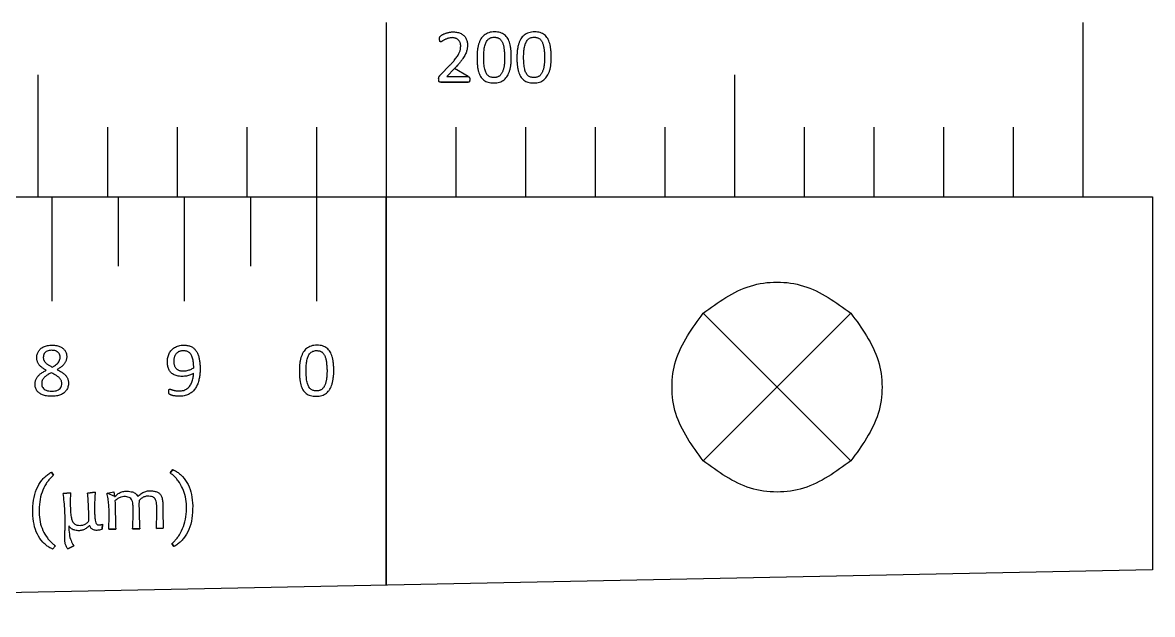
# Model space of a CAD drawing. Extents: x 4 to 55.2, y 4 to 17.6.
# Drawn here: x 29.25 to 55.2, y 4 to 17.6 of the extents above; entities that cross this region are included whole.
import ezdxf

# ---------------------------------------------------------------- set-up
doc = ezdxf.new("R2010")
doc.units = 0
doc.layers.get('0').update_dxf_attribs({"linetype": 'CONTINUOUS'})

msp = doc.modelspace()

# ---------------------------------------------------------------- linework, layer by layer
at = {"color": 7}
for points in [[(37.59912, 17.599441), (37.59912, 13.598941)], [(53.60112, 17.599441), (53.60112, 13.598941)], [(29.60066, 16.398867), (29.60066, 13.598941)], [(45.60012, 16.398867), (45.60012, 13.598941)], [(31.200296, 15.199423), (31.200296, 13.598941)], [(32.79852, 15.199423), (32.79852, 13.598941)], [(34.401543, 15.199423), (34.401543, 13.598941)], [(35.99892, 15.199423), (35.99892, 13.598941)], [(39.19932, 15.199423), (39.19932, 13.598941)], [(40.79952, 15.199423), (40.79952, 13.598941)], [(42.39972, 15.199423), (42.39972, 13.598941)], [(43.99992, 15.199423), (43.99992, 13.598941)], [(47.20032, 15.199423), (47.20032, 13.598941)], [(48.80052, 15.199423), (48.80052, 13.598941)], [(50.40072, 15.199423), (50.40072, 13.598941)], [(52.00092, 15.199423), (52.00092, 13.598941)], [(29.920418, 13.598941), (29.920418, 11.198923)], [(31.440467, 13.598941), (31.440467, 11.999305)], [(32.959387, 13.598941), (32.959387, 11.198923)], [(34.480565, 13.598941), (34.480565, 11.999305)], [(35.99892, 13.598941), (35.99892, 11.198923)]]:
    msp.add_lwpolyline(points, dxfattribs=at)
for points in [[(38.84372, 16.390119), (39.069498, 16.624927)], [(40.319743, 16.79031), (40.319743, 16.79031)], [(40.474965, 16.801316), (40.474965, 16.801316)], [(41.236965, 16.79031), (41.236965, 16.79031)], [(41.392187, 16.801316), (41.392187, 16.801316)], [(39.171098, 16.546752), (38.990476, 16.358227), (39.487187, 16.358227)], [(39.487187, 16.229252), (38.857832, 16.229252)], [(39.521054, 16.293034), (39.521054, 16.293034)], [(44.880454, 10.920934), (48.275587, 7.527776)], [(48.275587, 10.920934), (44.880454, 7.527776)], [(30.112047, 9.906627), (30.112047, 9.906627)], [(33.171054, 9.660812), (33.171054, 9.660812)], [(33.326276, 9.644443), (33.326276, 9.644443)], [(36.241632, 9.590256), (36.241632, 9.590256)], [(36.396854, 9.601263), (36.396854, 9.601263)], [(30.149583, 9.306059), (30.149583, 9.306059)], [(30.302829, 9.321299), (30.302829, 9.321299)], [(48.275587, 7.527776), (48.275587, 7.527776)], [(29.912516, 7.270954), (29.9588, 7.198141)], [(32.637654, 7.250916), (32.699743, 7.328245)], [(30.182603, 6.78017), (30.351372, 6.794563)], [(30.742814, 6.785814), (30.915816, 6.806699)], [(31.18816, 6.789201), (31.342536, 6.814319), (31.361163, 6.708485), (31.369912, 6.708485)], [(31.892587, 6.718645), (31.903876, 6.718645)], [(33.156943, 6.493714), (33.156943, 6.493714)], [(32.330032, 6.48807), (32.330032, 6.48807)], [(30.316094, 6.026072), (30.307345, 6.026072)], [(30.790227, 6.036232), (30.77922, 6.036232)], [(31.087689, 6.074614), (31.07894, 5.956645)], [(31.087689, 6.074614), (31.087689, 6.074614)], [(31.937743, 5.96991), (31.776876, 5.966805)], [(32.479609, 5.980916), (32.321565, 5.977812)], [(31.387692, 5.958903), (31.227954, 5.955516)], [(30.000852, 5.577621), (29.937916, 5.501421)], [(30.000852, 5.577621), (30.000852, 5.577621)], [(30.423056, 5.576492), (30.284203, 5.507065)], [(32.725143, 5.557583), (32.679987, 5.631525)]]:
    msp.add_lwpolyline(points, close=True, dxfattribs=at)
at = {"color": 1}
for points in [[(55.20132, 5.024183), (4, 3.999999), (4, 13.598941), (55.20132, 13.598941), (55.20132, 5.024183), (55.20132, 5.024183)], [(37.59912, 13.598941), (37.59912, 4.672534)]]:
    msp.add_lwpolyline(points, close=True, dxfattribs=at)
at = {"color": 7}
for points, knots in [([(39.069498, 16.624927), (39.086264, 16.642214), (39.118017, 16.674954), (39.160869, 16.723598), (39.194959, 16.769595), (39.225374, 16.810686), (39.250147, 16.849603), (39.269264, 16.886645), (39.285036, 16.92063), (39.296696, 16.952671), (39.30376, 16.983147), (39.308764, 17.011975), (39.311477, 17.039235), (39.312671, 17.065249), (39.311126, 17.090148), (39.306044, 17.113785), (39.302662, 17.138113), (39.289597, 17.158402), (39.27771, 17.177951), (39.264724, 17.197495), (39.245499, 17.212408), (39.224996, 17.226466), (39.201514, 17.2377), (39.175866, 17.245772), (39.148432, 17.251228), (39.117358, 17.254611), (39.084353, 17.25127), (39.050326, 17.245964), (39.019754, 17.237427), (38.991748, 17.227815), (38.966431, 17.21727), (38.942747, 17.206569), (38.921684, 17.194694), (38.902789, 17.183912), (38.886408, 17.173731), (38.874341, 17.163825), (38.862861, 17.156258), (38.854192, 17.158873), (38.849317, 17.15602), (38.846059, 17.158035), (38.843836, 17.161643), (38.838391, 17.162388), (38.835095, 17.167456), (38.832179, 17.172251), (38.83177, 17.178527), (38.829808, 17.185306), (38.830264, 17.193664), (38.826916, 17.202452), (38.826913, 17.212913), (38.826772, 17.223191), (38.826775, 17.232678), (38.826845, 17.240392), (38.826601, 17.247469), (38.827371, 17.253896), (38.829572, 17.25976), (38.832685, 17.264251), (38.83246, 17.269099), (38.834205, 17.273837), (38.837763, 17.27771), (38.840132, 17.283322), (38.845231, 17.288006), (38.852654, 17.292813), (38.860259, 17.300999), (38.87231, 17.308134), (38.88708, 17.318521), (38.906799, 17.327625), (38.928964, 17.339186), (38.953764, 17.34953), (38.980364, 17.35972), (39.00889, 17.367254), (39.038917, 17.37483), (39.070817, 17.381564), (39.104859, 17.384842), (39.145395, 17.386037), (39.190816, 17.383993), (39.239161, 17.376433), (39.282978, 17.363758), (39.322337, 17.34656), (39.356504, 17.325414), (39.386832, 17.300188), (39.411197, 17.270617), (39.432333, 17.238966), (39.448673, 17.2049), (39.460011, 17.168253), (39.466219, 17.129673), (39.467876, 17.091345), (39.466823, 17.053973), (39.463833, 17.017936), (39.459777, 16.980649), (39.44885, 16.942843), (39.43478, 16.903402), (39.416073, 16.862161), (39.393083, 16.817773), (39.362501, 16.771163), (39.324278, 16.721798), (39.282032, 16.666003), (39.229931, 16.606956), (39.191389, 16.567516), (39.171098, 16.546752)], [0, 0, 0, 0, 0.072247, 0.136829, 0.194274, 0.243928, 0.290189, 0.332474, 0.368887, 0.40255, 0.434534, 0.462599, 0.490286, 0.516654, 0.540691, 0.564784, 0.589371, 0.613243, 0.635968, 0.65846, 0.682913, 0.708239, 0.733073, 0.760638, 0.788687, 0.816927, 0.854023, 0.887726, 0.920204, 0.949065, 0.97652, 1.002451, 1.026986, 1.048964, 1.067874, 1.084362, 1.096824, 1.106237, 1.109193, 1.112334, 1.11637, 1.121634, 1.12705, 1.133641, 1.138298, 1.145596, 1.15474, 1.162899, 1.173345, 1.185774, 1.193844, 1.201788, 1.208916, 1.215088, 1.221019, 1.227711, 1.230655, 1.235273, 1.242425, 1.246212, 1.25334, 1.262639, 1.27282, 1.286504, 1.3044, 1.326951, 1.351437, 1.379419, 1.407493, 1.436815, 1.467827, 1.50044, 1.534491, 1.570256, 1.62206, 1.670651, 1.716708, 1.75852, 1.799105, 1.836887, 1.876295, 1.913595, 1.950866, 1.989203, 2.028277, 2.067754, 2.104131, 2.140355, 2.176277, 2.216373, 2.258013, 2.301875, 2.35211, 2.40784, 2.468809, 2.539393, 2.617733, 2.704826, 2.704826, 2.704826, 2.704826]), ([(40.474965, 16.801316), (40.474641, 16.772977), (40.474009, 16.717749), (40.467479, 16.637553), (40.457263, 16.562223), (40.437519, 16.493683), (40.414683, 16.430949), (40.386525, 16.374615), (40.351562, 16.325646), (40.309808, 16.284527), (40.25987, 16.252584), (40.203429, 16.227723), (40.138225, 16.213985), (40.069969, 16.210202), (40.002774, 16.213813), (39.941686, 16.225798), (39.887577, 16.246772), (39.841767, 16.278182), (39.801624, 16.316434), (39.767567, 16.362474), (39.739683, 16.416431), (39.719136, 16.478766), (39.702793, 16.548186), (39.693864, 16.624992), (39.686617, 16.708114), (39.688023, 16.793905), (39.686734, 16.878669), (39.694371, 16.958539), (39.706074, 17.033619), (39.722546, 17.103235), (39.745092, 17.166167), (39.773001, 17.222329), (39.808465, 17.270834), (39.851315, 17.311835), (39.901523, 17.343841), (39.957656, 17.369913), (40.0231, 17.38309), (40.091711, 17.386791), (40.159189, 17.383126), (40.219956, 17.370363), (40.274616, 17.350881), (40.321011, 17.319579), (40.360831, 17.2809), (40.395139, 17.234958), (40.420811, 17.180477), (40.442526, 17.119749), (40.456185, 17.05022), (40.467903, 16.973693), (40.473944, 16.889621), (40.474616, 16.831458), (40.474965, 16.801316)], [0, 0, 0, 0, 0.084993, 0.165637, 0.241309, 0.312552, 0.379117, 0.44144, 0.500848, 0.558867, 0.616056, 0.677777, 0.742883, 0.814733, 0.882381, 0.944267, 1.000793, 1.055133, 1.109783, 1.166478, 1.226114, 1.291185, 1.362895, 1.439701, 1.522921, 1.612994, 1.696922, 1.777076, 1.8533, 1.924802, 1.991321, 2.053457, 2.112275, 2.170699, 2.230242, 2.29021, 2.355288, 2.42901, 2.496043, 2.557339, 2.614824, 2.668892, 2.723766, 2.780823, 2.839817, 2.903757, 2.973854, 3.051924, 3.135987, 3.226414, 3.226414, 3.226414, 3.226414]), ([(40.319743, 16.79031), (40.319735, 16.808778), (40.319719, 16.844343), (40.318712, 16.895502), (40.31454, 16.942709), (40.308682, 16.986241), (40.302749, 17.026626), (40.298491, 17.063964), (40.288366, 17.096914), (40.277648, 17.126488), (40.267386, 17.153943), (40.252328, 17.17675), (40.237153, 17.197526), (40.222384, 17.218053), (40.201142, 17.230591), (40.180755, 17.242716), (40.159211, 17.253547), (40.13476, 17.257143), (40.109422, 17.260787), (40.076045, 17.26509), (40.037169, 17.259403), (39.995642, 17.248971), (39.959804, 17.229277), (39.931467, 17.200722), (39.906092, 17.168026), (39.886672, 17.129141), (39.871136, 17.085477), (39.858216, 17.036938), (39.850634, 16.983473), (39.845693, 16.92686), (39.841087, 16.868087), (39.839354, 16.800951), (39.841076, 16.728927), (39.845881, 16.655675), (39.853033, 16.591023), (39.863107, 16.534542), (39.876792, 16.48558), (39.89502, 16.444632), (39.9145, 16.409285), (39.939349, 16.381083), (39.969005, 16.361134), (40.001069, 16.345494), (40.037786, 16.337804), (40.074266, 16.337304), (40.108231, 16.337186), (40.137822, 16.341718), (40.164308, 16.350764), (40.188558, 16.362525), (40.209961, 16.378407), (40.230224, 16.396103), (40.245889, 16.418685), (40.260554, 16.442373), (40.276154, 16.467099), (40.283605, 16.496972), (40.293998, 16.527442), (40.303716, 16.559899), (40.308362, 16.594773), (40.313631, 16.630723), (40.3173, 16.668823), (40.319121, 16.708571), (40.319742, 16.749322), (40.319742, 16.776655), (40.319743, 16.79031)], [0, 0, 0, 0, 0.05541, 0.106701, 0.153437, 0.197492, 0.23844, 0.275973, 0.309927, 0.341454, 0.370514, 0.397469, 0.422946, 0.448098, 0.472168, 0.495832, 0.519695, 0.543685, 0.56934, 0.596751, 0.644158, 0.685968, 0.724858, 0.764974, 0.805816, 0.848601, 0.894654, 0.944746, 0.99899, 1.056393, 1.115254, 1.175809, 1.257777, 1.331298, 1.395988, 1.452808, 1.50329, 1.548022, 1.587023, 1.623998, 1.659462, 1.693608, 1.730442, 1.770831, 1.802928, 1.832245, 1.860117, 1.886636, 1.912718, 1.939887, 1.966889, 1.994629, 2.023773, 2.053794, 2.086217, 2.120565, 2.155119, 2.191565, 2.229612, 2.269872, 2.310905, 2.35187, 2.35187, 2.35187, 2.35187]), ([(41.392187, 16.801316), (41.391863, 16.772977), (41.391232, 16.717749), (41.384701, 16.637553), (41.374486, 16.562223), (41.354741, 16.493683), (41.331905, 16.430949), (41.303747, 16.374615), (41.268784, 16.325646), (41.22703, 16.284527), (41.177092, 16.252584), (41.120651, 16.227723), (41.055447, 16.213985), (40.987191, 16.210202), (40.919997, 16.213813), (40.858909, 16.225798), (40.804799, 16.246772), (40.758989, 16.278182), (40.718847, 16.316434), (40.684789, 16.362474), (40.656905, 16.416431), (40.636358, 16.478766), (40.620015, 16.548186), (40.611087, 16.624992), (40.603839, 16.708114), (40.605245, 16.793905), (40.603956, 16.878669), (40.611593, 16.958539), (40.623296, 17.033619), (40.639769, 17.103234), (40.662312, 17.16617), (40.690222, 17.222299), (40.725527, 17.270697), (40.767552, 17.31131), (40.816741, 17.345101), (40.874229, 17.369366), (40.939344, 17.382952), (41.007827, 17.386796), (41.07515, 17.383175), (41.136882, 17.370462), (41.191813, 17.350899), (41.238233, 17.319579), (41.278053, 17.2809), (41.312361, 17.234958), (41.338033, 17.180477), (41.359749, 17.119749), (41.373407, 17.05022), (41.385125, 16.973693), (41.391166, 16.889621), (41.391839, 16.831458), (41.392187, 16.801316)], [0, 0, 0, 0, 0.084993, 0.165637, 0.241309, 0.312552, 0.379117, 0.44144, 0.500848, 0.558867, 0.616056, 0.677777, 0.742883, 0.814733, 0.882381, 0.944267, 1.000793, 1.055133, 1.109783, 1.166478, 1.226114, 1.291185, 1.362895, 1.439701, 1.522921, 1.612994, 1.696922, 1.777076, 1.8533, 1.924802, 1.991321, 2.053457, 2.112214, 2.170109, 2.228, 2.290267, 2.355957, 2.42655, 2.495565, 2.557577, 2.61516, 2.669229, 2.724102, 2.781159, 2.840153, 2.904094, 2.97419, 3.052261, 3.136323, 3.22675, 3.22675, 3.22675, 3.22675]), ([(41.236965, 16.79031), (41.236957, 16.808778), (41.236941, 16.844343), (41.235934, 16.895502), (41.231763, 16.942709), (41.225904, 16.986241), (41.219972, 17.026626), (41.215713, 17.063964), (41.205588, 17.096914), (41.19487, 17.126488), (41.184608, 17.153943), (41.16955, 17.17675), (41.154375, 17.197526), (41.139606, 17.218053), (41.118364, 17.230591), (41.097978, 17.242716), (41.076433, 17.253547), (41.051982, 17.257143), (41.026644, 17.260787), (40.993267, 17.26509), (40.954391, 17.259403), (40.912865, 17.248971), (40.877027, 17.229277), (40.848689, 17.200722), (40.823314, 17.168026), (40.803894, 17.129141), (40.788358, 17.085477), (40.775438, 17.036938), (40.767856, 16.983473), (40.762915, 16.92686), (40.758309, 16.868087), (40.756576, 16.800951), (40.758298, 16.728927), (40.763104, 16.655675), (40.770255, 16.591023), (40.780329, 16.534542), (40.794014, 16.48558), (40.812242, 16.444632), (40.831722, 16.409285), (40.856571, 16.381083), (40.886227, 16.361134), (40.918291, 16.345494), (40.955008, 16.337804), (40.991489, 16.337304), (41.025453, 16.337186), (41.055044, 16.341718), (41.081529, 16.350764), (41.105782, 16.362525), (41.127177, 16.378409), (41.147453, 16.396078), (41.162932, 16.418584), (41.177338, 16.442009), (41.189655, 16.468063), (41.200585, 16.496576), (41.21107, 16.527399), (41.220971, 16.559877), (41.225574, 16.594776), (41.230856, 16.630722), (41.234522, 16.668823), (41.236344, 16.708571), (41.236964, 16.749322), (41.236965, 16.776655), (41.236965, 16.79031)], [0, 0, 0, 0, 0.05541, 0.106701, 0.153437, 0.197492, 0.23844, 0.275973, 0.309927, 0.341454, 0.370514, 0.397469, 0.422946, 0.448098, 0.472168, 0.495832, 0.519695, 0.543685, 0.56934, 0.596751, 0.644158, 0.685968, 0.724858, 0.764974, 0.805816, 0.848601, 0.894654, 0.944746, 0.99899, 1.056393, 1.115254, 1.175809, 1.257777, 1.331298, 1.395988, 1.452808, 1.50329, 1.548022, 1.587023, 1.623998, 1.659462, 1.693608, 1.730442, 1.770831, 1.802928, 1.832245, 1.860117, 1.886636, 1.912718, 1.939887, 1.966827, 1.994182, 2.02241, 2.053099, 2.085751, 2.120127, 2.154681, 2.191127, 2.229174, 2.269434, 2.310467, 2.351431, 2.351431, 2.351431, 2.351431]), ([(38.857832, 16.229252), (38.855041, 16.229317), (38.849657, 16.229444), (38.842129, 16.230343), (38.834977, 16.231364), (38.828525, 16.233483), (38.822959, 16.237625), (38.818623, 16.242556), (38.812986, 16.246784), (38.810316, 16.253722), (38.810239, 16.261974), (38.806756, 16.270938), (38.805076, 16.282153), (38.808211, 16.29368), (38.804565, 16.304764), (38.804729, 16.315744), (38.807224, 16.325109), (38.807487, 16.333901), (38.81025, 16.341409), (38.811797, 16.349035), (38.816661, 16.355188), (38.820775, 16.361567), (38.823336, 16.369735), (38.830283, 16.37567), (38.835947, 16.383426), (38.841075, 16.387841), (38.84372, 16.390119)], [0, 0, 0, 0, 0.008369, 0.016149, 0.02272, 0.03005, 0.036229, 0.043258, 0.049779, 0.056943, 0.064528, 0.074382, 0.085472, 0.098037, 0.108987, 0.119586, 0.130536, 0.137963, 0.145693, 0.154446, 0.160835, 0.168884, 0.177245, 0.185815, 0.195599, 0.206027, 0.206027, 0.206027, 0.206027]), ([(39.487187, 16.358227), (39.48839, 16.357957), (39.491138, 16.357341), (39.494876, 16.355206), (39.498767, 16.352211), (39.503288, 16.349925), (39.507356, 16.345799), (39.509601, 16.340429), (39.513019, 16.334811), (39.515284, 16.328015), (39.519001, 16.320927), (39.518018, 16.312234), (39.518919, 16.302992), (39.520324, 16.296439), (39.521054, 16.293034)], [0, 0, 0, 0, 0.003682, 0.008414, 0.01274, 0.018418, 0.023511, 0.029712, 0.035725, 0.04316, 0.051237, 0.059035, 0.068679, 0.079114, 0.079114, 0.079114, 0.079114]), ([(39.521054, 16.293034), (39.52032, 16.289614), (39.518951, 16.283234), (39.51808, 16.274063), (39.518841, 16.265073), (39.515661, 16.257051), (39.513146, 16.249938), (39.513274, 16.242644), (39.50806, 16.238522), (39.504623, 16.234392), (39.501201, 16.230814), (39.496532, 16.230631), (39.491954, 16.229375), (39.488838, 16.229295), (39.487187, 16.229252)], [0, 0, 0, 0, 0.010486, 0.019557, 0.027596, 0.037147, 0.044897, 0.050355, 0.057826, 0.063102, 0.066963, 0.071995, 0.076361, 0.081285, 0.081285, 0.081285, 0.081285]), ([(44.880454, 10.920934), (45.224539, 11.171848), (45.902552, 11.666267), (47.253488, 11.666267), (47.931502, 11.171848), (48.275587, 10.920934)], [0, 0, 0, 0, 1.255319, 2.473578, 3.728897, 3.728897, 3.728897, 3.728897]), ([(44.880454, 7.527776), (44.629839, 7.871725), (44.136039, 8.549425), (44.136039, 9.899285), (44.629839, 10.576986), (44.880454, 10.920934)], [0, 0, 0, 0, 1.2545, 2.471808, 3.726308, 3.726308, 3.726308, 3.726308]), ([(48.275587, 10.920934), (48.526202, 10.576986), (49.020002, 9.899285), (49.020002, 8.549425), (48.526202, 7.871725), (48.275587, 7.527776)], [0, 0, 0, 0, 1.2545, 2.471808, 3.726308, 3.726308, 3.726308, 3.726308]), ([(29.7937, 9.611423), (29.782062, 9.616982), (29.759429, 9.627793), (29.727825, 9.646711), (29.700823, 9.668617), (29.673579, 9.687581), (29.650408, 9.709622), (29.630302, 9.732947), (29.612665, 9.757174), (29.598302, 9.783048), (29.588583, 9.810427), (29.579432, 9.838303), (29.575133, 9.868008), (29.57352, 9.901548), (29.575568, 9.937836), (29.582533, 9.975677), (29.593998, 10.011803), (29.610994, 10.045377), (29.633537, 10.075703), (29.659538, 10.104079), (29.691728, 10.128209), (29.729086, 10.148783), (29.771989, 10.164768), (29.81982, 10.177188), (29.872668, 10.185091), (29.92782, 10.187797), (29.981974, 10.185118), (30.031703, 10.177236), (30.076908, 10.166154), (30.117209, 10.150701), (30.152261, 10.131518), (30.182819, 10.109768), (30.207281, 10.084008), (30.227895, 10.0561), (30.242901, 10.024691), (30.253961, 9.9914), (30.260722, 9.956589), (30.262871, 9.922979), (30.260957, 9.891229), (30.25601, 9.862492), (30.248099, 9.834016), (30.236237, 9.806798), (30.221701, 9.780288), (30.204972, 9.754455), (30.183966, 9.730676), (30.160769, 9.707383), (30.13473, 9.685241), (30.105809, 9.664514), (30.074567, 9.644205), (30.052648, 9.631832), (30.041492, 9.625534)], [0, 0, 0, 0, 0.038692, 0.075242, 0.110136, 0.142894, 0.174687, 0.205743, 0.235197, 0.264469, 0.29412, 0.322224, 0.352326, 0.383785, 0.422892, 0.46106, 0.498938, 0.536228, 0.573342, 0.612008, 0.651272, 0.693438, 0.73955, 0.788233, 0.841467, 0.899561, 0.953623, 1.003817, 1.050398, 1.093023, 1.132876, 1.170036, 1.205015, 1.239007, 1.273707, 1.308936, 1.344023, 1.37979, 1.409675, 1.439241, 1.467124, 1.498129, 1.528055, 1.557794, 1.590228, 1.623008, 1.656382, 1.692622, 1.729687, 1.768113, 1.768113, 1.768113, 1.768113]), ([(33.173876, 9.539739), (33.162997, 9.533306), (33.140434, 9.519965), (33.10237, 9.504122), (33.060266, 9.491118), (33.015149, 9.476241), (32.964545, 9.470514), (32.909848, 9.470139), (32.854086, 9.470796), (32.800741, 9.478328), (32.753754, 9.493425), (32.712481, 9.512368), (32.676766, 9.536157), (32.64843, 9.565692), (32.623069, 9.597136), (32.604864, 9.633816), (32.591535, 9.673461), (32.582369, 9.715918), (32.576662, 9.761336), (32.574955, 9.808885), (32.576858, 9.857434), (32.583412, 9.905816), (32.598011, 9.951366), (32.611947, 9.996482), (32.636431, 10.036254), (32.664821, 10.072129), (32.697772, 10.10522), (32.73816, 10.1326), (32.784312, 10.155893), (32.836304, 10.174285), (32.894346, 10.184719), (32.950552, 10.187826), (33.001662, 10.18538), (33.044074, 10.178428), (33.083213, 10.16921), (33.118146, 10.154549), (33.150367, 10.13795), (33.180476, 10.118729), (33.20423, 10.092302), (33.227242, 10.065034), (33.248297, 10.034556), (33.265998, 10.000471), (33.281036, 9.963648), (33.297195, 9.925267), (33.303317, 9.882298), (33.311767, 9.83839), (33.318248, 9.79242), (33.322853, 9.744615), (33.325753, 9.694996), (33.3261, 9.661439), (33.326276, 9.644443)], [0, 0, 0, 0, 0.037879, 0.078566, 0.123262, 0.17017, 0.220672, 0.275144, 0.334335, 0.387825, 0.436032, 0.481862, 0.523773, 0.563811, 0.604212, 0.644481, 0.68585, 0.729471, 0.774553, 0.823017, 0.872022, 0.920254, 0.968836, 1.015384, 1.061304, 1.107821, 1.152606, 1.200758, 1.253483, 1.307393, 1.365578, 1.429756, 1.475918, 1.518772, 1.558566, 1.596218, 1.632015, 1.667426, 1.7025, 1.737953, 1.77458, 1.813332, 1.852872, 1.894045, 1.937575, 1.982348, 2.028349, 2.076734, 2.126412, 2.177399, 2.177399, 2.177399, 2.177399]), ([(36.396854, 9.601263), (36.396341, 9.573018), (36.395343, 9.518027), (36.387371, 9.438191), (36.375343, 9.363232), (36.359208, 9.293818), (36.336636, 9.23121), (36.307925, 9.174982), (36.271794, 9.126097), (36.228677, 9.084936), (36.179608, 9.051042), (36.122554, 9.027746), (36.058546, 9.014167), (35.990523, 9.010454), (35.923116, 9.013997), (35.861057, 9.025835), (35.806861, 9.046791), (35.760566, 9.077384), (35.720215, 9.116221), (35.687415, 9.163443), (35.658688, 9.216728), (35.638672, 9.278334), (35.6256, 9.347947), (35.613608, 9.4244), (35.607809, 9.508474), (35.606024, 9.594584), (35.607802, 9.679487), (35.613909, 9.759084), (35.625027, 9.833955), (35.641715, 9.903161), (35.664882, 9.966366), (35.69504, 10.021751), (35.72953, 10.070886), (35.770911, 10.112508), (35.821128, 10.14398), (35.877362, 10.170164), (35.942729, 10.184033), (36.011416, 10.188299), (36.078878, 10.184262), (36.140126, 10.17156), (36.193518, 10.148987), (36.240025, 10.118878), (36.279918, 10.080627), (36.314234, 10.035146), (36.340173, 9.980658), (36.362039, 9.919343), (36.378969, 9.850029), (36.387752, 9.772947), (36.39547, 9.689498), (36.396381, 9.631406), (36.396854, 9.601263)], [0, 0, 0, 0, 0.084721, 0.164942, 0.24044, 0.312389, 0.378397, 0.439604, 0.501171, 0.559782, 0.617735, 0.67902, 0.74332, 0.81318, 0.88281, 0.945399, 1.001948, 1.055902, 1.110805, 1.16891, 1.227692, 1.291844, 1.36224, 1.440062, 1.523874, 1.614803, 1.698406, 1.778539, 1.85414, 1.925241, 1.991776, 2.055446, 2.113876, 2.171447, 2.230098, 2.290788, 2.356626, 2.429121, 2.49679, 2.558849, 2.615789, 2.669691, 2.724138, 2.7808, 2.839607, 2.904373, 2.975942, 3.053052, 3.136872, 3.227273, 3.227273, 3.227273, 3.227273]), ([(30.112047, 9.906627), (30.111553, 9.914324), (30.110571, 9.92962), (30.10574, 9.952084), (30.100307, 9.973891), (30.089098, 9.992774), (30.077142, 10.010239), (30.061717, 10.025209), (30.043638, 10.037704), (30.02325, 10.048635), (30.000871, 10.059225), (29.974756, 10.06294), (29.947297, 10.067147), (29.908404, 10.070361), (29.861751, 10.065135), (29.811901, 10.050784), (29.771548, 10.027054), (29.743087, 9.99319), (29.726311, 9.951887), (29.723627, 9.91429), (29.724158, 9.884145), (29.728033, 9.862834), (29.736474, 9.843216), (29.744944, 9.823198), (29.757246, 9.803821), (29.774714, 9.787311), (29.791406, 9.768022), (29.813037, 9.750804), (29.837283, 9.734056), (29.864368, 9.716905), (29.895232, 9.700324), (29.916782, 9.689015), (29.928038, 9.683107)], [0, 0, 0, 0, 0.023097, 0.045899, 0.06892, 0.089993, 0.111294, 0.132316, 0.154029, 0.176999, 0.201793, 0.227668, 0.255521, 0.285316, 0.344433, 0.395162, 0.440128, 0.482643, 0.525509, 0.571592, 0.594624, 0.615966, 0.636002, 0.658496, 0.681211, 0.704163, 0.730357, 0.757592, 0.786755, 0.818808, 0.853685, 0.891824, 0.891824, 0.891824, 0.891824]), ([(29.928038, 9.683107), (29.946547, 9.693146), (29.981584, 9.712149), (30.027991, 9.745681), (30.064399, 9.78201), (30.091688, 9.820441), (30.108562, 9.862391), (30.110876, 9.891757), (30.112047, 9.906627)], [0, 0, 0, 0, 0.063126, 0.119501, 0.171099, 0.216738, 0.260155, 0.304693, 0.304693, 0.304693, 0.304693]), ([(33.171054, 9.660812), (33.170755, 9.684346), (33.170187, 9.729086), (33.164867, 9.79232), (33.158639, 9.84863), (33.145729, 9.897184), (33.130963, 9.939407), (33.114009, 9.975611), (33.091293, 10.003926), (33.067328, 10.026452), (33.041533, 10.04678), (33.009934, 10.05616), (32.976992, 10.063409), (32.942264, 10.068348), (32.9077, 10.0633), (32.875359, 10.057197), (32.845482, 10.046284), (32.819079, 10.031007), (32.796424, 10.011189), (32.778549, 9.988238), (32.760822, 9.965206), (32.748181, 9.938351), (32.738702, 9.909958), (32.732058, 9.880297), (32.728625, 9.850398), (32.727633, 9.818913), (32.728592, 9.78671), (32.73169, 9.754081), (32.7391, 9.724261), (32.746253, 9.696055), (32.759208, 9.671485), (32.77568, 9.651149), (32.792419, 9.631126), (32.814743, 9.615414), (32.840855, 9.604527), (32.868941, 9.593582), (32.901547, 9.589118), (32.938654, 9.587749), (32.979345, 9.589554), (33.022171, 9.595753), (33.063141, 9.609007), (33.102983, 9.621575), (33.13917, 9.638822), (33.160498, 9.653532), (33.171054, 9.660812)], [0, 0, 0, 0, 0.070578, 0.134174, 0.190358, 0.24022, 0.284449, 0.324594, 0.3594, 0.392492, 0.423465, 0.456631, 0.489916, 0.525134, 0.560867, 0.593988, 0.623837, 0.655789, 0.684981, 0.713479, 0.742955, 0.771901, 0.801974, 0.832669, 0.862899, 0.892122, 0.927092, 0.959544, 0.990157, 1.019202, 1.046571, 1.072599, 1.097671, 1.124573, 1.153423, 1.182456, 1.214652, 1.251478, 1.293857, 1.336702, 1.38079, 1.422787, 1.462006, 1.500433, 1.500433, 1.500433, 1.500433]), ([(36.241632, 9.590256), (36.241445, 9.608686), (36.241087, 9.644126), (36.238531, 9.695289), (36.232958, 9.742305), (36.229646, 9.786034), (36.222374, 9.825883), (36.217361, 9.862947), (36.207405, 9.896152), (36.196792, 9.926145), (36.186439, 9.953919), (36.171369, 9.976834), (36.156774, 9.997801), (36.140485, 10.016736), (36.120929, 10.030865), (36.10126, 10.043008), (36.079567, 10.052443), (36.055489, 10.056905), (36.030066, 10.0605), (35.997041, 10.063379), (35.958095, 10.05895), (35.91561, 10.048104), (35.879251, 10.028278), (35.850354, 10.000122), (35.82543, 9.967579), (35.805236, 9.92912), (35.790999, 9.885046), (35.77924, 9.836683), (35.768893, 9.784219), (35.765521, 9.727664), (35.762354, 9.668503), (35.761585, 9.600892), (35.762326, 9.528683), (35.765797, 9.45554), (35.771426, 9.390963), (35.783922, 9.335341), (35.796552, 9.286543), (35.814088, 9.244901), (35.834648, 9.20997), (35.858683, 9.180974), (35.888807, 9.162349), (35.920158, 9.145273), (35.958083, 9.136922), (35.995071, 9.137645), (36.029542, 9.136506), (36.059211, 9.141929), (36.085478, 9.151883), (36.10926, 9.16388), (36.13065, 9.178613), (36.148611, 9.1976), (36.165459, 9.218319), (36.180067, 9.242258), (36.194371, 9.268025), (36.204573, 9.297167), (36.213339, 9.32745), (36.22289, 9.359232), (36.227441, 9.393841), (36.232811, 9.430535), (36.236097, 9.46914), (36.238806, 9.509018), (36.241093, 9.549372), (36.241452, 9.576612), (36.241632, 9.590256)], [0, 0, 0, 0, 0.055292, 0.106327, 0.153568, 0.197313, 0.237753, 0.275036, 0.309331, 0.34143, 0.370644, 0.39783, 0.423324, 0.447402, 0.47227, 0.495303, 0.516743, 0.542756, 0.568402, 0.593869, 0.641954, 0.685141, 0.724792, 0.764528, 0.805278, 0.847406, 0.894107, 0.943831, 0.996768, 1.05421, 1.113533, 1.174553, 1.257, 1.330119, 1.394282, 1.451068, 1.500924, 1.545323, 1.586042, 1.622413, 1.656791, 1.691486, 1.729153, 1.771509, 1.802346, 1.832394, 1.861227, 1.886359, 1.912204, 1.93865, 1.964459, 1.992199, 2.022666, 2.052663, 2.084521, 2.117352, 2.151989, 2.189015, 2.228644, 2.268154, 2.308942, 2.349873, 2.349873, 2.349873, 2.349873]), ([(30.302829, 9.321299), (30.302018, 9.305113), (30.300456, 9.27394), (30.291495, 9.229521), (30.277567, 9.18856), (30.256366, 9.152407), (30.231239, 9.119619), (30.199678, 9.091826), (30.164335, 9.066288), (30.122279, 9.046503), (30.075729, 9.031643), (30.024706, 9.019465), (29.96857, 9.013027), (29.910475, 9.011079), (29.853493, 9.012781), (29.800653, 9.018187), (29.75209, 9.028277), (29.707821, 9.042107), (29.668101, 9.060591), (29.633328, 9.083427), (29.602722, 9.109587), (29.577493, 9.140181), (29.559052, 9.174715), (29.544079, 9.21137), (29.536129, 9.252108), (29.533928, 9.291697), (29.535799, 9.328904), (29.541275, 9.361918), (29.551592, 9.392943), (29.564445, 9.42253), (29.581457, 9.450441), (29.603138, 9.475964), (29.625786, 9.502426), (29.653343, 9.526361), (29.684905, 9.547734), (29.718323, 9.569798), (29.754898, 9.590964), (29.780514, 9.60447), (29.7937, 9.611423)], [0, 0, 0, 0, 0.048556, 0.09352, 0.135506, 0.177699, 0.218678, 0.258878, 0.303397, 0.349086, 0.397573, 0.44984, 0.506191, 0.566742, 0.624105, 0.677107, 0.725866, 0.772665, 0.81595, 0.856829, 0.897112, 0.936343, 0.974962, 1.01416, 1.054698, 1.098803, 1.132834, 1.166306, 1.198831, 1.23066, 1.262941, 1.296431, 1.331006, 1.367335, 1.405479, 1.4453, 1.487455, 1.532176, 1.532176, 1.532176, 1.532176]), ([(30.041492, 9.625534), (30.05477, 9.618371), (30.080577, 9.60445), (30.117632, 9.583399), (30.152989, 9.563856), (30.183804, 9.541283), (30.211529, 9.518202), (30.23608, 9.494183), (30.256098, 9.468033), (30.272745, 9.440976), (30.285928, 9.413073), (30.295223, 9.383793), (30.30091, 9.353054), (30.302185, 9.331962), (30.302829, 9.321299)], [0, 0, 0, 0, 0.045259, 0.087957, 0.127887, 0.166308, 0.202314, 0.236099, 0.269088, 0.300833, 0.331266, 0.36142, 0.392742, 0.42477, 0.42477, 0.42477, 0.42477]), ([(33.326276, 9.644443), (33.32611, 9.627521), (33.325778, 9.593758), (33.322653, 9.543424), (33.318767, 9.493244), (33.309124, 9.444201), (33.299942, 9.395753), (33.286922, 9.348204), (33.271934, 9.301707), (33.252293, 9.257429), (33.231353, 9.214821), (33.204396, 9.176393), (33.174585, 9.140223), (33.140571, 9.107455), (33.10132, 9.07945), (33.058045, 9.05484), (33.009684, 9.03542), (32.956528, 9.021851), (32.898841, 9.013439), (32.850348, 9.011249), (32.812915, 9.012115), (32.788429, 9.013943), (32.764469, 9.016861), (32.741784, 9.020951), (32.720095, 9.024224), (32.699939, 9.027573), (32.681914, 9.033092), (32.665396, 9.036859), (32.652248, 9.043858), (32.6401, 9.047637), (32.630523, 9.052929), (32.623857, 9.058899), (32.617459, 9.064272), (32.612492, 9.071788), (32.609261, 9.080909), (32.606994, 9.09165), (32.606645, 9.103896), (32.60663, 9.116691), (32.606526, 9.12868), (32.606857, 9.138505), (32.605918, 9.147164), (32.608916, 9.153933), (32.60973, 9.160171), (32.611992, 9.164762), (32.614525, 9.168255), (32.6156, 9.171851), (32.617874, 9.175783), (32.6227, 9.17547), (32.627266, 9.176007), (32.632597, 9.176041), (32.63933, 9.175276), (32.647829, 9.172848), (32.658244, 9.168805), (32.671136, 9.164234), (32.686181, 9.159395), (32.70313, 9.154487), (32.722283, 9.14992), (32.743872, 9.144982), (32.767365, 9.140429), (32.79282, 9.137159), (32.820104, 9.13457), (32.856597, 9.133278), (32.900384, 9.136108), (32.948976, 9.147197), (32.993142, 9.165053), (33.031463, 9.190718), (33.06592, 9.220502), (33.095594, 9.255247), (33.119456, 9.294954), (33.139325, 9.338183), (33.155279, 9.385012), (33.164629, 9.435077), (33.172397, 9.48654), (33.173377, 9.521766), (33.173876, 9.539739)], [0, 0, 0, 0, 0.050756, 0.10127, 0.151298, 0.201556, 0.251063, 0.299192, 0.349365, 0.397431, 0.444414, 0.491506, 0.537837, 0.584924, 0.632703, 0.682116, 0.733965, 0.788522, 0.84632, 0.90858, 0.933883, 0.958619, 0.982211, 1.006261, 1.027743, 1.048054, 1.067428, 1.084301, 1.098588, 1.111815, 1.12239, 1.131069, 1.138628, 1.147354, 1.157682, 1.167512, 1.18017, 1.194313, 1.205947, 1.216076, 1.223947, 1.231486, 1.237773, 1.242664, 1.246689, 1.250542, 1.254096, 1.259073, 1.263368, 1.268281, 1.274909, 1.283672, 1.294683, 1.308439, 1.324693, 1.342092, 1.361359, 1.383751, 1.408536, 1.433108, 1.460713, 1.490729, 1.542599, 1.591824, 1.639693, 1.684602, 1.729534, 1.776021, 1.820992, 1.868058, 1.918582, 1.968919, 2.020645, 2.074529, 2.074529, 2.074529, 2.074529]), ([(29.908283, 9.553003), (29.896269, 9.546586), (29.873181, 9.534254), (29.840088, 9.515996), (29.810765, 9.497043), (29.783758, 9.479399), (29.760861, 9.460543), (29.741973, 9.440728), (29.724601, 9.421824), (29.711084, 9.401234), (29.70035, 9.379714), (29.692157, 9.357099), (29.687806, 9.332848), (29.687641, 9.298739), (29.690283, 9.256399), (29.711078, 9.209855), (29.745693, 9.173298), (29.792885, 9.145998), (29.853429, 9.132086), (29.920513, 9.128309), (29.987096, 9.132261), (30.045607, 9.147134), (30.091597, 9.174389), (30.125346, 9.210408), (30.146527, 9.255617), (30.148529, 9.288674), (30.149583, 9.306059)], [0, 0, 0, 0, 0.040864, 0.078533, 0.113326, 0.145582, 0.175268, 0.202032, 0.227678, 0.252148, 0.27562, 0.299713, 0.324075, 0.349066, 0.402004, 0.449941, 0.498602, 0.550776, 0.611125, 0.683067, 0.751944, 0.810596, 0.862362, 0.910059, 0.956806, 1.00866, 1.00866, 1.00866, 1.00866]), ([(30.149583, 9.306059), (30.14924, 9.314444), (30.148555, 9.331164), (30.143237, 9.355571), (30.134901, 9.378957), (30.12282, 9.400928), (30.107506, 9.421654), (30.088902, 9.44141), (30.065894, 9.459034), (30.040674, 9.477515), (30.012259, 9.49633), (29.980307, 9.514622), (29.945183, 9.533413), (29.92091, 9.546299), (29.908283, 9.553003)], [0, 0, 0, 0, 0.025137, 0.050121, 0.074593, 0.099397, 0.12503, 0.15175, 0.180489, 0.211798, 0.245587, 0.282646, 0.322204, 0.365092, 0.365092, 0.365092, 0.365092]), ([(48.275587, 7.527776), (47.931502, 7.276863), (47.253488, 6.782443), (45.902552, 6.782443), (45.224539, 7.276863), (44.880454, 7.527776)], [0, 0, 0, 0, 1.255319, 2.473578, 3.728897, 3.728897, 3.728897, 3.728897]), ([(29.937916, 5.501421), (29.909698, 5.515298), (29.854239, 5.542571), (29.7791, 5.596097), (29.681851, 5.690124), (29.57674, 5.844513), (29.49888, 6.077772), (29.474897, 6.343293), (29.488375, 6.616495), (29.558267, 6.872569), (29.656445, 7.049617), (29.755458, 7.15649), (29.829196, 7.220508), (29.884703, 7.254115), (29.912516, 7.270954)], [0, 0, 0, 0, 0.094227, 0.18519, 0.275339, 0.499156, 0.73742, 1.004979, 1.294964, 1.553561, 1.795321, 1.892731, 1.9897, 2.087082, 2.087082, 2.087082, 2.087082]), ([(32.699743, 7.328245), (32.727348, 7.314194), (32.782237, 7.286255), (32.857335, 7.232478), (32.956339, 7.139423), (33.059688, 6.983597), (33.140048, 6.751421), (33.151101, 6.582819), (33.156943, 6.493714)], [0, 0, 0, 0, 0.092825, 0.184571, 0.275976, 0.499345, 0.737442, 1.004318, 1.004318, 1.004318, 1.004318]), ([(29.9588, 7.198141), (29.937065, 7.178789), (29.893676, 7.140159), (29.836837, 7.073958), (29.762232, 6.967632), (29.68569, 6.806804), (29.63244, 6.581629), (29.621494, 6.351002), (29.642219, 6.128363), (29.706684, 5.928816), (29.785294, 5.799407), (29.843409, 5.722764), (29.871401, 5.690417), (29.9011, 5.660417), (29.931811, 5.631213), (29.964972, 5.60356), (29.988732, 5.586383), (30.000852, 5.577621)], [0, 0, 0, 0, 0.087227, 0.174123, 0.261, 0.476492, 0.703437, 0.95076, 1.166237, 1.371011, 1.57391, 1.616975, 1.659553, 1.702114, 1.743576, 1.786658, 1.831516, 1.831516, 1.831516, 1.831516]), ([(32.679987, 5.631525), (32.701125, 5.650628), (32.74359, 5.689004), (32.799498, 5.754774), (32.876426, 5.859805), (32.95049, 6.022893), (33.004548, 6.247928), (33.019973, 6.478665), (32.996148, 6.700878), (32.932188, 6.900003), (32.846726, 7.041908), (32.767856, 7.138639), (32.706278, 7.198877), (32.660583, 7.233529), (32.637654, 7.250916)], [0, 0, 0, 0, 0.085388, 0.171535, 0.258408, 0.475434, 0.702777, 0.950079, 1.16541, 1.369646, 1.572383, 1.658078, 1.743734, 1.830003, 1.830003, 1.830003, 1.830003]), ([(30.284203, 5.507065), (30.271227, 5.528528), (30.245555, 5.570993), (30.223338, 5.642992), (30.217224, 5.707945), (30.217647, 5.771105), (30.218898, 5.839046), (30.222739, 5.923431), (30.225258, 6.012578), (30.22728, 6.094893), (30.227061, 6.217051), (30.219873, 6.379852), (30.205821, 6.583996), (30.190206, 6.715928), (30.182603, 6.78017)], [0, 0, 0, 0, 0.075023, 0.148436, 0.223652, 0.269895, 0.337914, 0.427494, 0.523295, 0.60546, 0.6745, 0.889727, 1.094184, 1.288226, 1.288226, 1.288226, 1.288226]), ([(30.351372, 6.794563), (30.34916, 6.765735), (30.344326, 6.702736), (30.342785, 6.600069), (30.344847, 6.475158), (30.348729, 6.344916), (30.364745, 6.226499), (30.390617, 6.139667), (30.434074, 6.079524), (30.498019, 6.048291), (30.572073, 6.043652), (30.64892, 6.053675), (30.721049, 6.090057), (30.754967, 6.130151), (30.772447, 6.150814)], [0, 0, 0, 0, 0.086723, 0.189517, 0.307851, 0.461591, 0.580044, 0.665669, 0.731105, 0.796151, 0.871626, 0.950916, 1.026655, 1.107197, 1.107197, 1.107197, 1.107197]), ([(30.772447, 6.150814), (30.770148, 6.242193), (30.766072, 6.404178), (30.757774, 6.616024), (30.747194, 6.736103), (30.742814, 6.785814)], [0, 0, 0, 0, 0.274238, 0.486135, 0.635829, 0.635829, 0.635829, 0.635829]), ([(30.915816, 6.806699), (30.912308, 6.756395), (30.905457, 6.658159), (30.901023, 6.514034), (30.902141, 6.380258), (30.904831, 6.264791), (30.912989, 6.174657), (30.927849, 6.11521), (30.945129, 6.077316), (30.971779, 6.057817), (31.001182, 6.057099), (31.029809, 6.056708), (31.058405, 6.063384), (31.077543, 6.070723), (31.087689, 6.074614)], [0, 0, 0, 0, 0.151268, 0.295404, 0.43245, 0.552505, 0.642064, 0.703015, 0.736113, 0.764819, 0.796353, 0.82201, 0.85092, 0.883538, 0.883538, 0.883538, 0.883538]), ([(31.227954, 5.955516), (31.229862, 6.015797), (31.233298, 6.12439), (31.236319, 6.269266), (31.23655, 6.399055), (31.229281, 6.524957), (31.213711, 6.658301), (31.196662, 6.745649), (31.18816, 6.789201)], [0, 0, 0, 0, 0.180932, 0.325936, 0.434728, 0.570202, 0.704028, 0.83711, 0.83711, 0.83711, 0.83711]), ([(31.369912, 6.708485), (31.394346, 6.732135), (31.441314, 6.777596), (31.529547, 6.819729), (31.632644, 6.835699), (31.73694, 6.827004), (31.838114, 6.792475), (31.875223, 6.74218), (31.892587, 6.718645)], [0, 0, 0, 0, 0.101489, 0.195085, 0.287853, 0.411004, 0.508729, 0.594671, 0.594671, 0.594671, 0.594671]), ([(31.903876, 6.718645), (31.931378, 6.742385), (31.983151, 6.787078), (32.072638, 6.82957), (32.163648, 6.846013), (32.249436, 6.838231), (32.32682, 6.819356), (32.391578, 6.784491), (32.43802, 6.725769), (32.461911, 6.645857), (32.468523, 6.581196), (32.468308, 6.535733), (32.468209, 6.513257), (32.468937, 6.485938), (32.466317, 6.459094), (32.465635, 6.437292), (32.47419, 6.387454), (32.466768, 6.294815), (32.475614, 6.148475), (32.478193, 6.040291), (32.479609, 5.980916)], [0, 0, 0, 0, 0.108608, 0.204461, 0.293228, 0.382725, 0.460841, 0.531313, 0.598962, 0.67934, 0.778108, 0.793087, 0.815717, 0.845559, 0.874929, 0.89665, 0.910658, 1.026245, 1.172673, 1.350797, 1.350797, 1.350797, 1.350797]), ([(31.776876, 5.966805), (31.779494, 6.022956), (31.784758, 6.135824), (31.786928, 6.305951), (31.78815, 6.447826), (31.781369, 6.554215), (31.766018, 6.618703), (31.735671, 6.664621), (31.691453, 6.690718), (31.637423, 6.704073), (31.57329, 6.709292), (31.5023, 6.697127), (31.431522, 6.663232), (31.391819, 6.62791), (31.37104, 6.609425)], [0, 0, 0, 0, 0.168618, 0.33894, 0.51043, 0.594062, 0.658488, 0.707106, 0.754518, 0.808627, 0.873168, 0.946305, 1.022011, 1.10513, 1.10513, 1.10513, 1.10513]), ([(31.37104, 6.609425), (31.372354, 6.543819), (31.375117, 6.405805), (31.380769, 6.188965), (31.38532, 6.037739), (31.387692, 5.958903)], [0, 0, 0, 0, 0.196857, 0.414124, 0.650739, 0.650739, 0.650739, 0.650739]), ([(31.923632, 6.619303), (31.922883, 6.595564), (31.921398, 6.548513), (31.921325, 6.478676), (31.924284, 6.394197), (31.9268, 6.284298), (31.931008, 6.137617), (31.935353, 6.029419), (31.937743, 5.96991)], [0, 0, 0, 0, 0.071249, 0.14122, 0.20946, 0.324824, 0.471005, 0.649676, 0.649676, 0.649676, 0.649676]), ([(32.330032, 6.48807), (32.32845, 6.515604), (32.325639, 6.564528), (32.309669, 6.628816), (32.279882, 6.675126), (32.23499, 6.701797), (32.179447, 6.714617), (32.116625, 6.720805), (32.049031, 6.70753), (31.983121, 6.673106), (31.944456, 6.638137), (31.923632, 6.619303)], [0, 0, 0, 0, 0.082657, 0.146869, 0.196785, 0.24316, 0.299362, 0.366955, 0.431058, 0.503019, 0.587014, 0.587014, 0.587014, 0.587014]), ([(33.156943, 6.493714), (33.154655, 6.396448), (33.150333, 6.212706), (33.078532, 5.957035), (32.982484, 5.77952), (32.883385, 5.673105), (32.809289, 5.608616), (32.753321, 5.574672), (32.725143, 5.557583)], [0, 0, 0, 0, 0.29082, 0.549378, 0.789631, 0.887149, 0.984491, 1.083191, 1.083191, 1.083191, 1.083191]), ([(32.321565, 5.977812), (32.324027, 6.030721), (32.329124, 6.140239), (32.331704, 6.310391), (32.330601, 6.427564), (32.330032, 6.48807)], [0, 0, 0, 0, 0.158892, 0.328897, 0.51042, 0.51042, 0.51042, 0.51042]), ([(30.307345, 6.026072), (30.310463, 5.965559), (30.31623, 5.853635), (30.351655, 5.69865), (30.400409, 5.615238), (30.423056, 5.576492)], [0, 0, 0, 0, 0.181844, 0.336334, 0.470349, 0.470349, 0.470349, 0.470349]), ([(30.77922, 6.036232), (30.755624, 6.014738), (30.71132, 5.97438), (30.633804, 5.935109), (30.545555, 5.918682), (30.456097, 5.928816), (30.368117, 5.960506), (30.332996, 6.00477), (30.316094, 6.026072)], [0, 0, 0, 0, 0.095433, 0.179188, 0.256933, 0.3611, 0.44747, 0.527598, 0.527598, 0.527598, 0.527598]), ([(31.07894, 5.956645), (31.064667, 5.952007), (31.036999, 5.943015), (30.995299, 5.934374), (30.942989, 5.929466), (30.882169, 5.936389), (30.819496, 5.974096), (30.800152, 6.015162), (30.790227, 6.036232)], [0, 0, 0, 0, 0.045003, 0.087232, 0.127429, 0.202428, 0.267455, 0.335971, 0.335971, 0.335971, 0.335971])]:
    msp.add_open_spline(points, degree=3, knots=knots, dxfattribs=at)

doc.saveas('drawing.dxf')
